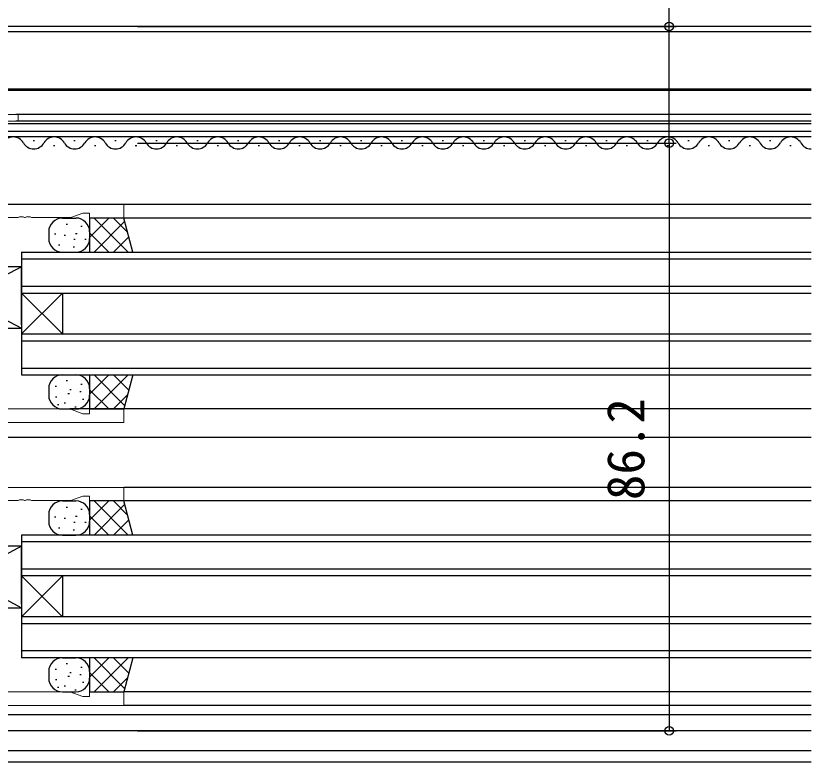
# Model space of a CAD drawing. Units: millimetres, scale not verified. Extents: x -437 to 438, y -554 to 551.
# Drawn here: x -117.4 to -0.8, y -389.2 to -279.7 of the extents above; entities that cross this region are included whole.
import ezdxf
from ezdxf.enums import TextEntityAlignment as Align

# ---------------------------------------------------------------- set-up
doc = ezdxf.new("R2010")
doc.units = ezdxf.units.MM
doc.header["$LTSCALE"] = 4
doc.layers.add('0-2_YKK_11', color=7, linetype='Continuous', lineweight=18)
for name, color, linetype in [('0-3_YKK_12', 2, 'Continuous'), ('0-4_YKK_13', 4, 'Continuous'), ('0-6_YKK_D', 6, 'Continuous')]:
    doc.layers.add(name, color=color, linetype=linetype)
doc.styles.add('ＭＳ ゴシック', font='')
doc.styles.get('ＭＳ ゴシック').set_extended_font_data('MS Gothic')

msp = doc.modelspace()

# ---------------------------------------------------------------- linework, layer by layer
at = {"layer": '0-2_YKK_11'}
for points in [[(-170.796, -290), (-136.196, -281.3), (-127.796, -281.3), (-127.796, -282.1), (-129.296, -282.1), (-129.296, -290.5), (-131.296, -290.5), (-131.296, -293.6), (-131.416, -293.84), (-131.296, -294.2), (-117.096, -294.2), (-117.096, -295.2), (-125.796, -295.2), (-126.196, -295.6), (-129.296, -295.6), (-129.696, -295.2), (-131.496, -295.2), (-131.496, -295.8), (-131.416, -295.96), (-131.296, -296.2), (-131.296, -297.5), (-132.1, -297.5)], [(-122.796, -309.33), (-117.055, -309.33), (-116.871, -309.21), (-116.321, -309.21), (-116.138, -309.33), (-116.055, -309.33), (-115.871, -309.21), (-115.321, -309.21), (-115.138, -309.33), (-109.326, -309.33), (-107.595, -308.701), (-106.596, -308.701), (-106.596, -309.4), (-101.596, -309.4), (-101.596, -307.4), (-129.596, -307.4)], [(-121.596, -339.4), (-101.596, -339.4), (-101.596, -337.4), (-106.596, -337.4), (-106.596, -338.1), (-107.595, -338.1), (-109.518, -337.4), (-119.599, -337.4), (-122.596, -332.209), (-122.596, -326.2), (-125.496, -326.2), (-125.496, -319.991), (-124.269, -315.409), (-124.164, -315.251)], [(-122.796, -350.83), (-117.055, -350.83), (-116.871, -350.71), (-116.321, -350.71), (-116.138, -350.83), (-116.055, -350.83), (-115.871, -350.71), (-115.321, -350.71), (-115.138, -350.83), (-109.326, -350.83), (-107.595, -350.201), (-106.596, -350.201), (-106.596, -350.9), (-101.596, -350.9), (-101.596, -348.9), (-149.096, -348.9)], [(-121.596, -380.9), (-101.596, -380.9), (-101.596, -378.9), (-106.596, -378.9), (-106.596, -379.6), (-107.595, -379.6), (-109.518, -378.9), (-119.599, -378.9), (-122.596, -373.709), (-122.596, -367.7), (-125.496, -367.7), (-125.496, -361.491), (-124.269, -356.909), (-124.164, -356.751)]]:
    msp.add_lwpolyline(points, dxfattribs=at)
at = {"layer": '0-3_YKK_12'}
for p, q in [((-0.796, -281.3), (-126.796, -281.3)), ((-0.796, -282.1), (-126.796, -282.1)), ((-0.796, -290.7), (-131.096, -290.7)), ((-0.796, -290.5), (-129.596, -290.5)), ((-0.796, -294.2), (-117.396, -294.2)), ((-0.796, -295.6), (-126.32, -295.6)), ((-0.796, -295.2), (-117.396, -295.2)), ((-0.796, -296.7), (-131.096, -296.7)), ((-0.796, -297.5), (-131.296, -297.5)), ((-114.896, -298), (-114.696, -298)), ((-108.896, -298), (-108.696, -298)), ((-102.896, -298), (-102.696, -298)), ((-96.896, -298), (-96.696, -298)), ((-90.896, -298), (-90.696, -298)), ((-84.896, -298), (-84.696, -298)), ((-78.896, -298), (-78.696, -298)), ((-72.896, -298), (-72.696, -298)), ((-66.896, -298), (-66.696, -298)), ((-60.896, -298), (-60.696, -298)), ((-54.896, -298), (-54.696, -298)), ((-48.896, -298), (-48.696, -298)), ((-42.896, -298), (-42.696, -298)), ((-36.896, -298), (-36.696, -298)), ((-30.896, -298), (-30.696, -298)), ((-24.896, -298), (-24.696, -298)), ((-18.896, -298), (-18.696, -298)), ((-12.896, -298), (-12.696, -298)), ((-6.896, -298), (-6.696, -298)), ((-111.896, -298.76), (-111.696, -298.76)), ((-105.896, -298.76), (-105.696, -298.76)), ((-99.896, -298.76), (-99.696, -298.76)), ((-93.896, -298.76), (-93.696, -298.76)), ((-87.896, -298.76), (-87.696, -298.76)), ((-81.896, -298.76), (-81.696, -298.76)), ((-75.896, -298.76), (-75.696, -298.76)), ((-69.896, -298.76), (-69.696, -298.76)), ((-63.896, -298.76), (-63.696, -298.76)), ((-57.896, -298.76), (-57.696, -298.76)), ((-51.896, -298.76), (-51.696, -298.76)), ((-45.896, -298.76), (-45.696, -298.76)), ((-39.896, -298.76), (-39.696, -298.76)), ((-33.896, -298.76), (-33.696, -298.76)), ((-27.896, -298.76), (-27.696, -298.76)), ((-21.896, -298.76), (-21.696, -298.76)), ((-15.896, -298.76), (-15.696, -298.76)), ((-9.896, -298.76), (-9.696, -298.76)), ((-3.896, -298.76), (-3.696, -298.76)), ((-0.796, -307.4), (-129.096, -307.4)), ((-0.796, -309.4), (-101.596, -309.4)), ((-116.596, -314.4), (-116.596, -332.4)), ((-116.596, -314.4), (-0.796, -314.4)), ((-116.596, -315.4), (-0.796, -315.4)), ((-116.596, -319.4), (-0.796, -319.4)), ((-116.596, -320.4), (-110.596, -326.4)), ((-116.596, -326.4), (-110.596, -320.4)), ((-116.596, -320.4), (-0.796, -320.4)), ((-110.596, -320.4), (-110.596, -326.4)), ((-116.596, -326.4), (-0.796, -326.4)), ((-116.596, -327.4), (-0.796, -327.4)), ((-116.596, -331.4), (-0.796, -331.4)), ((-116.596, -332.4), (-0.796, -332.4)), ((-0.796, -337.4), (-109.518, -337.4)), ((-0.796, -341.6), (-128.896, -341.6)), ((-0.796, -348.9), (-101.596, -348.9)), ((-0.796, -350.9), (-101.596, -350.9)), ((-116.596, -355.9), (-116.596, -373.9)), ((-0.796, -355.9), (-116.596, -355.9)), ((-0.796, -356.9), (-116.596, -356.9)), ((-0.796, -360.9), (-116.596, -360.9)), ((-116.596, -361.9), (-110.596, -367.9)), ((-0.796, -361.9), (-116.596, -361.9)), ((-0.796, -367.9), (-116.596, -367.9)), ((-0.796, -368.9), (-116.596, -368.9)), ((-0.796, -372.9), (-116.596, -372.9)), ((-0.796, -373.9), (-116.596, -373.9)), ((-0.796, -378.9), (-101.596, -378.9)), ((-0.796, -380.9), (-101.596, -380.9)), ((-136.896, -382.2), (-0.796, -382.2)), ((-0.796, -384.6), (-144.896, -384.6)), ((-0.796, -387.57), (-145.844, -387.57)), ((-0.796, -389.2), (-145.926, -389.2))]:
    msp.add_line(p, q, dxfattribs=at)
msp.add_lwpolyline([(-116.596, -367.9), (-110.596, -361.9), (-110.596, -367.9)], dxfattribs=at)
for centre, start, end in [((-117.796, -299.219), 29.20254, 150.79746), ((-114.796, -297.542), 209.20254, 330.79746), ((-111.796, -299.219), 29.20254, 150.79746), ((-108.796, -297.542), 209.20254, 330.79746), ((-105.796, -299.219), 29.20254, 150.79746), ((-102.796, -297.542), 209.20254, 330.79746), ((-99.796, -299.219), 29.20254, 150.79746), ((-96.796, -297.542), 209.20254, 330.79746), ((-93.796, -299.219), 29.20254, 150.79746), ((-90.796, -297.542), 209.20254, 330.79746), ((-87.796, -299.219), 29.20254, 150.79746), ((-84.796, -297.542), 209.20254, 330.79746), ((-81.796, -299.219), 29.20254, 150.79746), ((-78.796, -297.542), 209.20254, 330.79746), ((-75.796, -299.219), 29.20254, 150.79746), ((-72.796, -297.542), 209.20254, 330.79746), ((-69.796, -299.219), 29.20254, 150.79746), ((-66.796, -297.542), 209.20254, 330.79746), ((-63.796, -299.219), 29.20254, 150.79746), ((-60.796, -297.542), 209.20254, 330.79746), ((-57.796, -299.219), 29.20254, 150.79746), ((-54.796, -297.542), 209.20254, 330.79746), ((-51.796, -299.219), 29.20254, 150.79746), ((-48.796, -297.542), 209.20254, 330.79746), ((-45.796, -299.219), 29.20254, 150.79746), ((-42.796, -297.542), 209.20254, 330.79746), ((-39.796, -299.219), 29.20254, 150.79746), ((-36.796, -297.542), 209.20254, 330.79746), ((-33.796, -299.219), 29.20254, 150.79746), ((-30.796, -297.542), 209.20254, 330.79746), ((-27.796, -299.219), 29.20254, 150.79746), ((-24.796, -297.542), 209.20254, 330.79746), ((-21.796, -299.219), 29.20254, 150.79746), ((-18.796, -297.542), 209.20254, 330.79746), ((-15.796, -299.219), 29.20254, 150.79746), ((-12.796, -297.542), 209.20254, 330.79746), ((-9.796, -299.219), 29.20254, 150.79746), ((-6.796, -297.542), 209.20254, 330.79746), ((-3.796, -299.219), 29.20254, 150.79746), ((-0.796, -297.542), 209.20254, 269.97908)]:
    msp.add_arc(centre, 1.718, start, end, dxfattribs=at)
at = {"layer": '0-4_YKK_13'}
for p, q in [((-110.596, -309.4), (-108.596, -309.4)), ((-103.768, -309.4), (-106.596, -312.229)), ((-105.94, -309.4), (-100.94, -314.4)), ((-101.458, -309.918), (-105.94, -314.4)), ((-103.111, -309.4), (-101.042, -311.47)), ((-100.257, -314.4), (-101.596, -309.4)), ((-110.049, -310.306), (-109.849, -310.306)), ((-107.871, -310.587), (-107.671, -310.587)), ((-112.596, -311.4), (-112.596, -312.4)), ((-111.736, -311.712), (-111.536, -311.712)), ((-110.331, -311.923), (-110.131, -311.923)), ((-108.925, -312.485), (-108.725, -312.485)), ((-108.644, -311.642), (-108.444, -311.642)), ((-107.309, -312.485), (-107.109, -312.485)), ((-106.596, -311.4), (-106.596, -312.4)), ((-106.596, -311.572), (-103.768, -314.4)), ((-100.86, -312.149), (-103.111, -314.4)), ((-111.174, -313.328), (-110.974, -313.328)), ((-108.995, -313.609), (-108.795, -313.609)), ((-110.596, -314.4), (-108.596, -314.4)), ((-100.262, -314.38), (-100.283, -314.4)), ((-116.596, -316.55), (-125.496, -321.262)), ((-125.496, -320.839), (-116.596, -325.55)), ((-125.496, -325.55), (-116.596, -325.55)), ((-110.596, -332.4), (-108.596, -332.4)), ((-110.049, -333.215), (-109.849, -333.215)), ((-106.596, -332.4), (-106.596, -337.4)), ((-103.768, -332.4), (-106.596, -335.229)), ((-100.94, -332.4), (-105.94, -337.4)), ((-105.94, -332.4), (-101.458, -336.882)), ((-103.111, -332.4), (-100.86, -334.652)), ((-100.257, -332.4), (-101.596, -337.4)), ((-100.283, -332.4), (-100.262, -332.421)), ((-112.596, -334.4), (-112.596, -335.4)), ((-111.666, -334.058), (-111.466, -334.058)), ((-109.487, -334.55), (-109.287, -334.55)), ((-107.871, -333.777), (-107.671, -333.777)), ((-106.596, -334.4), (-106.596, -335.4)), ((-106.596, -334.572), (-103.768, -337.4)), ((-111.595, -335.604), (-111.395, -335.604)), ((-109.768, -335.112), (-109.568, -335.112)), ((-108.012, -334.831), (-107.812, -334.831)), ((-101.042, -335.331), (-103.111, -337.4)), ((-111.314, -336.729), (-111.114, -336.729)), ((-110.331, -336.518), (-110.131, -336.518)), ((-107.66, -335.956), (-107.46, -335.956)), ((-110.596, -337.4), (-108.596, -337.4)), ((-108.785, -337.08), (-108.585, -337.08)), ((-106.596, -337.4), (-101.596, -337.4)), ((-110.596, -350.9), (-108.596, -350.9)), ((-103.768, -350.9), (-106.596, -353.729)), ((-105.94, -350.9), (-100.94, -355.9)), ((-103.111, -350.9), (-101.042, -352.97)), ((-100.257, -355.9), (-101.596, -350.9)), ((-110.049, -351.806), (-109.849, -351.806)), ((-107.871, -352.087), (-107.671, -352.087)), ((-101.458, -351.418), (-105.94, -355.9)), ((-112.596, -352.9), (-112.596, -353.9)), ((-111.736, -353.212), (-111.536, -353.212)), ((-108.644, -353.142), (-108.444, -353.142)), ((-106.596, -352.9), (-106.596, -353.9)), ((-106.596, -353.072), (-103.768, -355.9)), ((-110.331, -353.423), (-110.131, -353.423)), ((-108.925, -353.985), (-108.725, -353.985)), ((-107.309, -353.985), (-107.109, -353.985)), ((-100.86, -353.649), (-103.111, -355.9)), ((-111.174, -354.828), (-110.974, -354.828)), ((-108.995, -355.109), (-108.795, -355.109)), ((-110.596, -355.9), (-108.596, -355.9)), ((-100.262, -355.88), (-100.283, -355.9)), ((-116.596, -357.55), (-125.496, -362.262)), ((-125.496, -361.839), (-116.596, -366.55)), ((-125.496, -366.55), (-116.596, -366.55)), ((-110.596, -373.9), (-108.596, -373.9)), ((-106.596, -373.9), (-106.596, -378.9)), ((-103.768, -373.9), (-106.596, -376.729)), ((-100.94, -373.9), (-105.94, -378.9)), ((-105.94, -373.9), (-101.458, -378.382)), ((-103.111, -373.9), (-100.86, -376.152)), ((-100.257, -373.9), (-101.596, -378.9)), ((-100.283, -373.9), (-100.262, -373.921)), ((-110.049, -374.715), (-109.849, -374.715)), ((-107.871, -375.277), (-107.671, -375.277)), ((-112.596, -375.9), (-112.596, -376.9)), ((-111.666, -375.558), (-111.466, -375.558)), ((-109.768, -376.612), (-109.568, -376.612)), ((-109.487, -376.05), (-109.287, -376.05)), ((-108.012, -376.331), (-107.812, -376.331)), ((-106.596, -375.9), (-106.596, -376.9)), ((-106.596, -376.072), (-103.768, -378.9)), ((-111.595, -377.104), (-111.395, -377.104)), ((-107.66, -377.456), (-107.46, -377.456)), ((-101.042, -376.831), (-103.111, -378.9)), ((-111.314, -378.229), (-111.114, -378.229)), ((-110.596, -378.9), (-108.596, -378.9)), ((-110.331, -378.018), (-110.131, -378.018)), ((-108.785, -378.58), (-108.585, -378.58)), ((-106.596, -378.9), (-101.596, -378.9))]:
    msp.add_line(p, q, dxfattribs=at)
for points in [[(-101.596, -309.4), (-106.596, -309.4), (-106.596, -314.4)], [(-116.596, -325.05), (-116.596, -316.55), (-124.574, -316.55)], [(-101.596, -350.9), (-106.596, -350.9), (-106.596, -355.9)], [(-116.596, -366.05), (-116.596, -357.55), (-124.44, -357.55)]]:
    msp.add_lwpolyline(points, dxfattribs=at)
for centre, start, end in [((-110.596, -311.4), 90, 180), ((-108.596, -311.4), 0, 90), ((-110.596, -312.4), 180, 270), ((-108.596, -312.4), 270, 0), ((-110.596, -334.4), 90, 180), ((-108.596, -334.4), 0, 90), ((-110.596, -335.4), 180, 270), ((-108.596, -335.4), 270, 0), ((-110.596, -352.9), 90, 180), ((-108.596, -352.9), 0, 90), ((-110.596, -353.9), 180, 270), ((-108.596, -353.9), 270, 0), ((-110.596, -375.9), 90, 180), ((-108.596, -375.9), 0, 90), ((-110.596, -376.9), 180, 270), ((-108.596, -376.9), 270, 0)]:
    msp.add_arc(centre, 2, start, end, dxfattribs=at)
at = {"layer": '0-6_YKK_D'}
for p, q in [((-99.596, -281.3), (-20.596, -281.3)), ((-99.596, -298.4), (-20.596, -298.4)), ((-99.596, -298.4), (-20.596, -298.4)), ((-21.596, -298.4), (-21.596, -384.6)), ((-99.596, -384.6), (-20.596, -384.6))]:
    msp.add_line(p, q, dxfattribs=at)
msp.add_lwpolyline([(-21.596, -298.4), (-21.596, -281.3), (-21.596, -259.367)], dxfattribs=at)
for centre in [(-21.596, -281.3), (-21.596, -298.4), (-21.596, -298.4), (-21.596, -384.6)]:
    msp.add_circle(centre, 0.637, dxfattribs=at)

# ---------------------------------------------------------------- texts
at = {"layer": '0-6_YKK_D', "style": 'ＭＳ ゴシック'}
msp.add_text('86.2', height=5.499, rotation=90, dxfattribs=at).set_placement((-23.596, -350.769), align=Align.BOTTOM_LEFT)

doc.saveas('drawing.dxf')
